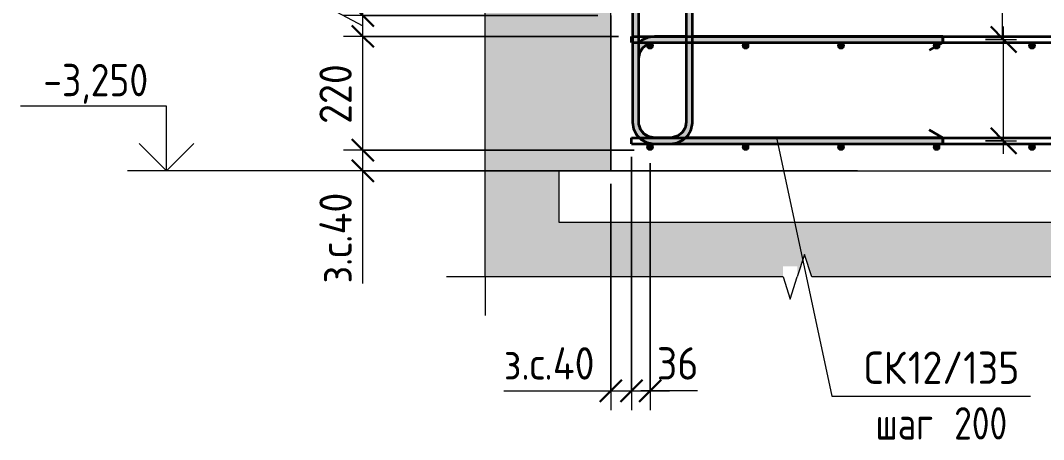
# Model space of a CAD drawing. Header units: millimetres. Extents: x 66339 to 175313, y -6307 to 14735.
# Drawn here: x 168240 to 170220, y -3769 to -2959 of the extents above; entities that cross this region are included whole.
import ezdxf

# ---------------------------------------------------------------- set-up
doc = ezdxf.new("R2010")
doc.units = ezdxf.units.MM
for name, color, linetype, lineweight in [('AA_Dim', 7, 'Continuous', 9), ('AA_Dim-25', 7, 'Continuous', 9), ('AA_Linii', 7, 'Continuous', 9), ('AA_Oformlenie', 7, 'Continuous', 9), ('AA_Vinoska', 7, 'Continuous', 9), ('AA_Visotnaya otmetka', 7, 'Continuous', 9), ('KR_Armatura', 7, 'Continuous', 20), ('KR_Armatura_Tonkie', 7, 'Continuous', 20), ('KR_Fundament', 7, 'Continuous', 18)]:
    doc.layers.add(name, color=color, linetype=linetype, lineweight=lineweight)
doc.styles.add('ISOCPEUR_10', font='isocpeur.ttf', dxfattribs={"width": 0.85, "height": 62.5})
doc.styles.add('ISOCPEUR_11', font='isocpeur.ttf', dxfattribs={"width": 0.9, "height": 62.5})
doc.styles.add('ISOCPEUR_12', font='isocpeur.ttf', dxfattribs={"width": 0.8, "height": 62.5})
doc.dimstyles.new('00_Точн_3_знака__прозр__4', dxfattribs={"dimscale": 304.8, "dimtxt": 62.248823, "dimasz": 0.139436, "dimexe": 0.123031, "dimexo": 0.082021, "dimgap": 0.008202, "dimtad": 1, "dimdec": 3, "dimrnd": 0.001, "dimdsep": 46, "dimtxsty": 'ISOCPEUR_11', "dimblk1": 'OBLIQUE', "dimblk2": 'OBLIQUE', "dimsah": 1, "dimcen": 0.09, "dimdle": 0.123031, "dimazin": 0, "dimtfac": 1, "dimtdec": 4, "dimtix": 1, "dimtmove": 1, "dimatfit": 3, "dimfxl": 1, "dimtvp": 1, "dimtolj": 1, "dimtzin": 0, "dimlwd": 18, "dimlwe": 18, "dimarcsym": 2})
doc.dimstyles.new('00_Точн_3_знака__прозр__5', dxfattribs={"dimscale": 304.8, "dimtxt": 62.248823, "dimasz": 0.139436, "dimexe": 0.123031, "dimexo": 0.082021, "dimgap": 0.008202, "dimtad": 1, "dimdec": 3, "dimrnd": 0.001, "dimdsep": 46, "dimtxsty": 'ISOCPEUR_11', "dimblk1": 'OBLIQUE', "dimblk2": 'OBLIQUE', "dimsah": 1, "dimcen": 0.09, "dimdle": 0.123031, "dimazin": 0, "dimtfac": 1, "dimtdec": 4, "dimtix": 1, "dimtmove": 0, "dimatfit": 3, "dimfxl": 1, "dimtvp": 1, "dimtolj": 1, "dimtzin": 0, "dimlwd": 18, "dimlwe": 18, "dimarcsym": 2})
doc.dimstyles.new('10_Раскладка_арматуры_с_засечками_2', dxfattribs={"dimscale": 304.8, "dimtxt": 0.18, "dimasz": 0.164042, "dimexe": 0.082021, "dimexo": 0, "dimgap": 0, "dimtad": 1, "dimdec": 3, "dimrnd": 0.001, "dimdsep": 46, "dimtxsty": 'ISOCPEUR_11', "dimblk1": 'OBLIQUE', "dimblk2": 'OBLIQUE', "dimsah": 1, "dimcen": 0.09, "dimdle": 0.082021, "dimazin": 0, "dimtfac": 1, "dimtdec": 4, "dimtix": 1, "dimtmove": 0, "dimatfit": 3, "dimfxl": 1, "dimtvp": 1, "dimtolj": 1, "dimtzin": 0, "dimlwd": 18, "dimlwe": 18, "dimarcsym": 2})

# ---------------------------------------------------------------- blocks, each defined once
blk = doc.blocks.new('265_Выпуск П одной длины _НесАрм_РабПлоск_ - В1 _d12_ t250-4071037-2-2 Армирование')
at = {"layer": 'KR_Armatura_Tonkie', "lineweight": 35}
h = blk.add_hatch(color=256, dxfattribs=at)
h.paths.add_polyline_path([(-11586.2, -3156), (-11576, -3156), (-11576.2, -2913), (-11588, -2913), (-11587.8, -3156), (-11587.2, -3156)])
h.paths.add_polyline_path([(-11582, -2905), (-11576, -2905), (-11576.2, -2896), (-11579.9, -2895.7), (-11582, -2895.5), (-11588, -2896), (-11587.8, -2905), (-11583, -2905)])
h.paths.add_polyline_path([(-11582, -2888.5), (-11576, -2888), (-11576.3, -2513), (-11588, -2513), (-11587.8, -2888), (-11584.5, -2888.2), (-11583, -2888.4)])
h.paths.add_polyline_path([(-11586.3, -2505), (-11576, -2505), (-11576.3, -2496), (-11579.1, -2495.9), (-11582.1, -2495.6), (-11588, -2496), (-11587.8, -2505), (-11587.2, -2505)])
h.paths.add_polyline_path([(-11582, -2488.5), (-11576, -2488), (-11576.2, -2430), (-11588, -2430), (-11587.8, -2488), (-11585, -2488.1), (-11582.1, -2488.5)])
h = blk.add_hatch(color=256, dxfattribs=at)
h.paths.add_polyline_path([(-11483.8, -3156), (-11472, -3156), (-11472.2, -2913), (-11484, -2913), (-11483.8, -3156)])
h.paths.add_polyline_path([(-11483.8, -2905), (-11472, -2905), (-11472.2, -2896), (-11475.9, -2895.7), (-11478, -2895.5), (-11484, -2896), (-11483.9, -2905)])
h.paths.add_polyline_path([(-11478, -2888.5), (-11472, -2888), (-11472.3, -2513), (-11484, -2513), (-11483.8, -2888), (-11480.5, -2888.2), (-11479, -2888.4)])
h.paths.add_polyline_path([(-11476.6, -2505), (-11472, -2505), (-11472.3, -2496), (-11475.1, -2495.9), (-11478.1, -2495.6), (-11484, -2496), (-11483.8, -2505), (-11478, -2505)])
h.paths.add_polyline_path([(-11478, -2488.5), (-11472, -2488), (-11472.2, -2430), (-11484, -2430), (-11483.8, -2488), (-11481, -2488.1), (-11478.1, -2488.5)])
for points in [[(-11546, -3198), (-11546, -3186), (-11554.3, -3184.8), (-11561, -3182), (-11567.2, -3177.2), (-11572, -3171), (-11575, -3163.8), (-11576.2, -3156), (-11588, -3156), (-11586.6, -3166.9), (-11582.4, -3177), (-11575.3, -3186), (-11567, -3192.4), (-11556.9, -3196.6), (-11551, -3197.3)], [(-11514, -3198), (-11503.1, -3196.6), (-11493, -3192.4), (-11484.3, -3185.7), (-11477.4, -3176.5), (-11473.4, -3166.9), (-11472.2, -3156), (-11484, -3156), (-11485.2, -3164.3), (-11488, -3171), (-11492.8, -3177.2), (-11499, -3182), (-11506.2, -3185), (-11514, -3186.2), (-11514, -3197.8)], [(-11514, -3198), (-11514, -3186), (-11546, -3186.2), (-11546, -3198), (-11528.5, -3198)]]:
    blk.add_hatch(color=256, dxfattribs=at).paths.add_polyline_path(points)
for p, q in [((-11588, -2430), (-11588, -2488)), ((-11588, -2430), (-11576, -2430)), ((-11576.2, -2430), (-11587.8, -2430)), ((-11576, -2488), (-11576, -2430)), ((-11576, -2430), (-11561, -2456)), ((-11484, -2430), (-11499, -2456)), ((-11484, -2430), (-11484, -2488)), ((-11484, -2430), (-11472, -2430)), ((-11483.2, -2430), (-11483.8, -2430)), ((-11472.2, -2430), (-11483.2, -2430)), ((-11472, -2488), (-11472, -2430)), ((-11588, -2496), (-11588, -2505)), ((-11588, -2513), (-11588, -2888)), ((-11576, -2505), (-11576, -2496)), ((-11576, -2888), (-11576, -2513)), ((-11484, -2496), (-11484, -2505)), ((-11484, -2513), (-11484, -2888)), ((-11472, -2505), (-11472, -2496)), ((-11472, -2888), (-11472, -2513)), ((-11588, -2896), (-11588, -2905)), ((-11576, -2905), (-11576, -2896)), ((-11484, -2896), (-11484, -2905)), ((-11472, -2905), (-11472, -2896)), ((-11588, -2913), (-11588, -2990)), ((-11576, -2990), (-11576, -2913)), ((-11484, -2913), (-11484, -2990)), ((-11472, -2990), (-11472, -2913)), ((-11588, -2990), (-11588, -3002)), ((-11588, -3002), (-11588, -3156)), ((-11576, -3002), (-11576, -2990)), ((-11576, -3156), (-11576, -3002)), ((-11484, -2990), (-11484, -3002)), ((-11484, -3002), (-11484, -3156)), ((-11472, -3002), (-11472, -2990)), ((-11472, -3156), (-11472, -3002)), ((-11514, -3186), (-11546, -3186)), ((-11546, -3198), (-11514, -3198))]:
    blk.add_line(p, q, dxfattribs=at)
at = {"layer": 'KR_Armatura_Tonkie', "lineweight": 35, "flags": 128}
for points in [[(-11588, -3156), (-11586, -3168.7), (-11580.3, -3180.2), (-11574.7, -3186)], [(-11546, -3186), (-11556.7, -3184), (-11565.9, -3178.4), (-11572.6, -3169.9), (-11575.8, -3159.5), (-11576, -3156)], [(-11484, -3156), (-11486, -3166.7), (-11491.6, -3175.9), (-11500.1, -3182.6), (-11510.5, -3185.8), (-11514, -3186)], [(-11485.3, -3186), (-11480.6, -3181.4), (-11474.5, -3170.1), (-11472, -3157.5), (-11472, -3156)], [(-11574.7, -3186), (-11571.4, -3189.4), (-11560.1, -3195.5), (-11547.5, -3198), (-11546, -3198)], [(-11514, -3198), (-11501.3, -3196), (-11489.8, -3190.3), (-11485.3, -3186)]]:
    blk.add_lwpolyline(points, dxfattribs=at)
blk = doc.blocks.new('265_Выпуск П одной длины _НесАрм_РабПлоск_ - В1 _d12_ t250-V10-2-2 Армирование')
at = {"layer": 'KR_Armatura_Tonkie', "lineweight": 35}
for p, q in [((-11588, -2430), (-11588, -2488)), ((-11576.2, -2430), (-11587.8, -2430)), ((-11587.8, -2430), (-11576.2, -2430)), ((-11576, -2488), (-11576, -2430)), ((-11576, -2430), (-11561, -2456)), ((-11484, -2430), (-11499, -2456)), ((-11484, -2430), (-11484, -2488)), ((-11483.8, -2430), (-11483.2, -2430)), ((-11483.2, -2430), (-11483.8, -2430)), ((-11483.2, -2430), (-11472.2, -2430)), ((-11472.2, -2430), (-11483.2, -2430)), ((-11472, -2488), (-11472, -2430)), ((-11588, -2496), (-11588, -2505)), ((-11588, -2513), (-11588, -2888)), ((-11576, -2505), (-11576, -2496)), ((-11576, -2888), (-11576, -2513)), ((-11484, -2496), (-11484, -2505)), ((-11484, -2513), (-11484, -2888)), ((-11472, -2505), (-11472, -2496)), ((-11472, -2888), (-11472, -2513)), ((-11588, -2896), (-11588, -2905)), ((-11576, -2905), (-11576, -2896)), ((-11484, -2896), (-11484, -2905)), ((-11472, -2905), (-11472, -2896)), ((-11588, -2913), (-11588, -2990)), ((-11576, -2990), (-11576, -2913)), ((-11484, -2913), (-11484, -2990)), ((-11472, -2990), (-11472, -2913)), ((-11588, -2990), (-11588, -3002)), ((-11588, -3002), (-11588, -3156)), ((-11576, -3002), (-11576, -2990)), ((-11576, -3003.1), (-11576, -3002)), ((-11484, -3002), (-11484, -3156)), ((-11472, -3156), (-11472, -3002)), ((-11573.9, -3165.7), (-11574.8, -3162.6)), ((-11484, -3156), (-11485.7, -3165.5)), ((-11566.9, -3177.2), (-11571.7, -3171)), ((-11558.7, -3182.8), (-11563.2, -3180.1)), ((-11546.7, -3185.9), (-11555, -3184.3)), ((-11514, -3186), (-11545.7, -3186)), ((-11501.5, -3183), (-11509, -3185.3)), ((-11492.1, -3176.4), (-11499.7, -3182.3)), ((-11486.8, -3168), (-11490.7, -3174.5)), ((-11546, -3198), (-11514, -3198))]:
    blk.add_line(p, q, dxfattribs=at)
at = {"layer": 'KR_Armatura_Tonkie', "lineweight": 35, "flags": 128}
for points in [[(-11586.2, -3167.8), (-11586, -3168.7), (-11584.7, -3171.4)], [(-11472.6, -3160.4), (-11472, -3157.5), (-11472, -3156)], [(-11581.1, -3178.7), (-11580.3, -3180.2), (-11578.3, -3182.3)], [(-11573.1, -3187.7), (-11571.4, -3189.4), (-11569.4, -3190.5)], [(-11482.3, -3183.1), (-11480.6, -3181.4), (-11479.5, -3179.4)], [(-11475.9, -3172.7), (-11474.5, -3170.1), (-11474.2, -3168.6)], [(-11562.7, -3194.1), (-11560.1, -3195.5), (-11558.6, -3195.8)], [(-11550.4, -3197.4), (-11547.5, -3198), (-11546, -3198)]]:
    blk.add_lwpolyline(points, dxfattribs=at)
blk = doc.blocks.new('350_Стержень П торец СК-СГ _НесАрм_РабПлоск_ - 350_Стержень П торец СК-СГ _НесАрм_РабПлоск_-4075653-2-2 Армирование')
at = {"layer": 'KR_Armatura_Tonkie', "lineweight": 35}
for p, q in [((-11567.6, -3011.6), (-11560, -3005.7)), ((-11558.2, -3005), (-11550.7, -3002.7)), ((-11484, -2990), (-11545.7, -2990)), ((-11545.7, -3002), (-11484, -3002)), ((-10987.7, -2990), (-11472, -2990)), ((-11472, -3002), (-10987.7, -3002)), ((-10987.7, -3002), (-11013.7, -3017)), ((-10987.7, -3001.8), (-10987.7, -2990.2)), ((-10987.7, -2990.2), (-10987.7, -3001.8)), ((-11575.7, -3032), (-11574, -3022.5)), ((-11572.9, -3020), (-11569, -3013.5)), ((-11575.7, -3156), (-11575.7, -3032)), ((-11572.7, -3168.5), (-11575.1, -3161)), ((-11566.1, -3177.9), (-11572, -3170.3)), ((-11557.7, -3183.2), (-11564.2, -3179.3)), ((-11545.7, -3186), (-11555.2, -3184.3)), ((-11514, -3186), (-11545.7, -3186)), ((-10987.7, -3186), (-11484.7, -3186)), ((-10987.7, -3186), (-11013.7, -3171)), ((-10987.7, -3186.2), (-10987.7, -3197.8)), ((-10987.7, -3197.8), (-10987.7, -3186.2)), ((-11545.7, -3198), (-10987.7, -3198))]:
    blk.add_line(p, q, dxfattribs=at)
at = {"layer": 'KR_Armatura_Tonkie', "lineweight": 35, "flags": 128}
for points in [[(-11568.4, -2996.9), (-11569.9, -2997.7), (-11572, -2999.7)], [(-11557.5, -2991.8), (-11558.4, -2992), (-11561.1, -2993.3)], [(-11580.3, -3179.7), (-11580, -3180.2), (-11579.5, -3180.8)], [(-11572, -3188.5), (-11571.1, -3189.4), (-11570.1, -3190)], [(-11561.5, -3194.6), (-11559.8, -3195.5), (-11558.9, -3195.7)], [(-11549.5, -3197.5), (-11547.2, -3198), (-11545.7, -3198)]]:
    blk.add_lwpolyline(points, dxfattribs=at)
blk = doc.blocks.new('350_Стержень П торец СК-СГ _НесАрм_РабПлоск_ - 350_Стержень П торец СК-СГ _НесАрм_РабПлоск_-V12-2-2 Армирование')
at = {"layer": 'KR_Armatura_Tonkie', "lineweight": 35}
for points in [[(-11575.7, -3032), (-11574.5, -3023.8), (-11571.4, -3016.6), (-11566.9, -3010.8), (-11560.7, -3006), (-11553.5, -3003), (-11545.7, -3001.8), (-11545.7, -2990), (-11556.6, -2991.4), (-11566.7, -2995.6), (-11576, -3003.1), (-11575.9, -3032)], [(-11575.9, -3156), (-11575.7, -3156), (-11576, -3156)], [(-11546, -3186), (-11546, -3186), (-11554.3, -3184.6), (-11561.1, -3181.7), (-11567.2, -3176.8), (-11572, -3170.2), (-11574.7, -3163.8), (-11574.3, -3165.3), (-11571.6, -3171.5), (-11566.7, -3177.6), (-11560.4, -3182.2), (-11552.8, -3185.1), (-11548.4, -3185.7)], [(-10987.7, -3198), (-10987.7, -3186), (-11485, -3186.2), (-11493.2, -3192.5), (-11504.1, -3196.7), (-11514, -3198), (-11052.7, -3198)]]:
    blk.add_hatch(color=256, dxfattribs=at).paths.add_polyline_path(points)
h = blk.add_hatch(color=256, dxfattribs=at)
h.paths.add_polyline_path([(-10987.7, -3002), (-10987.7, -2990), (-11472, -2990.2), (-11472, -3002), (-11052.7, -3002)])
h.paths.add_polyline_path([(-11505.8, -3002), (-11484, -3001.7), (-11484, -2990), (-11545.7, -2990.2), (-11545.7, -3002), (-11528.5, -3002)])
for p, q in [((-11574.4, -3002), (-11576, -3003.5)), ((-11484, -2990), (-11545.7, -2990)), ((-11545.7, -3002), (-11484, -3002)), ((-10987.7, -2990), (-11472, -2990)), ((-11472, -3002), (-10987.7, -3002)), ((-10987.7, -3002), (-11013.7, -3017)), ((-10987.7, -2990), (-10987.7, -3002)), ((-10987.7, -3001.8), (-10987.7, -2990.2)), ((-11575.7, -3156), (-11575.7, -3032)), ((-11557.1, -3183.6), (-11565.6, -3178.5)), ((-11545.7, -3186), (-11555.7, -3184.2)), ((-11514, -3186), (-11545.7, -3186)), ((-10987.7, -3186), (-11484.7, -3186)), ((-10987.7, -3186), (-11013.7, -3171)), ((-10987.7, -3186), (-10987.7, -3198)), ((-10987.7, -3197.8), (-10987.7, -3186.2)), ((-11545.7, -3198), (-10987.7, -3198))]:
    blk.add_line(p, q, dxfattribs=at)
at = {"layer": 'KR_Armatura_Tonkie', "lineweight": 35, "flags": 128}
for points in [[(-11575.7, -3032), (-11573.8, -3021.3), (-11568.1, -3012.1), (-11559.6, -3005.4), (-11549.3, -3002.2), (-11545.7, -3002)], [(-11545.7, -2990), (-11558.4, -2992), (-11569.9, -2997.7), (-11574.4, -3002)], [(-11565.6, -3178.4), (-11572.3, -3169.9), (-11575.5, -3159.5), (-11575.7, -3156)], [(-11580.3, -3179.7), (-11580, -3180.2), (-11579.5, -3180.8)], [(-11572, -3188.5), (-11571.1, -3189.4), (-11570.1, -3190)], [(-11561.5, -3194.6), (-11559.8, -3195.5), (-11558.9, -3195.7)], [(-11549.5, -3197.5), (-11547.2, -3198), (-11545.7, -3198)]]:
    blk.add_lwpolyline(points, dxfattribs=at)
blk = doc.blocks.new('011_Прямоугольник обрыва _ЭлУзла_ - 011_Прямоугольник обрыва _ЭлУзла_-4121425-2-2 Армирование')
at = {"layer": 'AA_Oformlenie'}
for p, q in [((-11873.1, -3454.8), (-11873.1, -1673.7)), ((-11296.5, -3454.8), (-11873.1, -3454.8)), ((-10088.3, -3454.8), (-11240.9, -3454.8))]:
    blk.add_line(p, q, dxfattribs=at)
blk = doc.blocks.new('Высотные отметки - Стрелка вверх-400292-2-2 Армирование')
at = {"layer": 'AA_Vinoska'}
for p, q in [((-12490, -2825), (-12772.5, -2825)), ((-12490, -2950), (-12490, -2825)), ((-12490, -2950), (-12543, -2897)), ((-12490, -2950), (-12436.9, -2897)), ((-12415, -2950), (-12565, -2950))]:
    blk.add_line(p, q, dxfattribs=at)
blk = doc.blocks.new('DIMBLOCK110-2-2 Армирование')
at = {"layer": 'AA_Dim-25', "lineweight": 30}
for p, q in [((168902.4, -3210), (168881.2, -3188.8)), ((168902.4, -3210), (168923.7, -3231.3)), ((168902.4, -3250), (168881.2, -3228.8)), ((168902.4, -3250), (168923.7, -3271.2))]:
    blk.add_line(p, q, dxfattribs=at)
at = {"layer": 'AA_Dim-25', "lineweight": 18}
for p, q in [((169427.2, -3210), (168864.9, -3210)), ((168902.4, -3287.5), (168902.4, -3210)), ((168902.4, -3210), (169427.2, -3210)), ((168902.4, -3253.5), (168902.4, -3230)), ((169357.2, -3250), (168864.9, -3250)), ((168902.4, -3250), (169357.2, -3250)), ((168902.4, -3467.6), (168902.4, -3253.5))]:
    blk.add_line(p, q, dxfattribs=at)
at = {"layer": 'AA_Dim-25', "color": 0, "lineweight": 18, "insert": (168818.3, -3467.6), "char_height": 62.5, "width": 226.969, "attachment_point": 1, "rotation": 90, "line_spacing_factor": 1.149209, "style": 'ISOCPEUR_11'}
blk.add_mtext('з.с.40', dxfattribs=at)
blk = doc.blocks.new('_Oblique')
at = {"color": 0, "linetype": 'ByBlock', "lineweight": -2}
blk.add_line((-0.5, -0.5), (0.5, 0.5), dxfattribs=at)
blk = doc.blocks.new('DIMBLOCK111-2-2 Армирование')
at = {"layer": 'AA_Dim-25', "lineweight": 30}
for p, q in [((168902.4, -2990), (168881.2, -2968.8)), ((168902.4, -2990), (168923.7, -3011.2)), ((168902.4, -3210), (168881.2, -3188.8)), ((168902.4, -3210), (168923.7, -3231.3))]:
    blk.add_line(p, q, dxfattribs=at)
at = {"layer": 'AA_Dim-25', "lineweight": 18}
for p, q in [((169397.2, -2990), (168864.9, -2990)), ((168902.4, -3210), (168902.4, -2990)), ((168902.4, -2990), (169397.2, -2990)), ((169427.2, -3210), (168864.9, -3210)), ((168902.4, -3210), (169427.2, -3210))]:
    blk.add_line(p, q, dxfattribs=at)
at = {"layer": 'AA_Dim-25', "color": 0, "lineweight": 18, "insert": (168818.3, -3159.3), "char_height": 62.5, "width": 142.215, "attachment_point": 1, "rotation": 90, "line_spacing_factor": 1.149209, "style": 'ISOCPEUR_11'}
blk.add_mtext('220', dxfattribs=at)
blk = doc.blocks.new('DIMBLOCK112-2-2 Армирование')
at = {"layer": 'AA_Dim-25', "lineweight": 18}
for p, q in [((168770.5, -2685.3), (168770.5, -2899.4)), ((168770.5, -2899.4), (168902.4, -2970)), ((169357.2, -2950), (168864.9, -2950)), ((168902.4, -2990), (168902.4, -2950)), ((168902.4, -2950), (169357.2, -2950)), ((169397.2, -2990), (168864.9, -2990)), ((168902.4, -2990), (169397.2, -2990))]:
    blk.add_line(p, q, dxfattribs=at)
at = {"layer": 'AA_Dim-25', "lineweight": 30}
for p, q in [((168902.4, -2950), (168881.2, -2928.8)), ((168902.4, -2950), (168923.7, -2971.2)), ((168902.4, -2990), (168881.2, -2968.8)), ((168902.4, -2990), (168923.7, -3011.2))]:
    blk.add_line(p, q, dxfattribs=at)
at = {"layer": 'AA_Dim-25', "color": 0, "lineweight": 18, "insert": (168686.3, -2874.4), "char_height": 62.5, "width": 226.969, "attachment_point": 1, "rotation": 90, "line_spacing_factor": 1.149209, "style": 'ISOCPEUR_11'}
blk.add_mtext('з.с.40', dxfattribs=at)
blk = doc.blocks.new('DIMBLOCK113-2-2 Армирование')
at = {"layer": 'AA_Dim-25', "lineweight": 18}
for p, q in [((168902.4, -2772.9), (168902.4, -2876.9)), ((168902.4, -2876.9), (168902.4, -2925)), ((169387.2, -2900), (168864.9, -2900)), ((168902.4, -2950), (168902.4, -2900)), ((168902.4, -2900), (169387.2, -2900)), ((169357.2, -2950), (168864.9, -2950)), ((168902.4, -2950), (169357.2, -2950))]:
    blk.add_line(p, q, dxfattribs=at)
at = {"layer": 'AA_Dim-25', "lineweight": 30}
for p, q in [((168902.4, -2900), (168881.2, -2878.8)), ((168902.4, -2900), (168923.7, -2921.2)), ((168902.4, -2950), (168881.2, -2928.8)), ((168902.4, -2950), (168923.7, -2971.2))]:
    blk.add_line(p, q, dxfattribs=at)
at = {"layer": 'AA_Dim-25', "color": 0, "lineweight": 18, "insert": (168818.3, -2851.9), "char_height": 62.5, "width": 94.81, "attachment_point": 1, "rotation": 90, "line_spacing_factor": 1.149209, "style": 'ISOCPEUR_11'}
blk.add_mtext('50', dxfattribs=at)
blk = doc.blocks.new('DIMBLOCK122-2-2 Армирование')
at = {"layer": 'AA_Dim-25', "lineweight": 18}
for p, q in [((169422.2, -3223), (169422.2, -3712.5)), ((169422.2, -3675), (169422.2, -3223)), ((169382.2, -3275), (169382.2, -3712.5)), ((169382.2, -3675), (169382.2, -3275)), ((169175.3, -3675), (169389.5, -3675)), ((169344.7, -3675), (169422.2, -3675)), ((169389.5, -3675), (169402.2, -3675))]:
    blk.add_line(p, q, dxfattribs=at)
at = {"layer": 'AA_Dim-25', "lineweight": 30}
for p, q in [((169382.2, -3675), (169403.4, -3653.8)), ((169422.2, -3675), (169443.4, -3653.8)), ((169382.2, -3675), (169360.9, -3696.3)), ((169422.2, -3675), (169400.9, -3696.3))]:
    blk.add_line(p, q, dxfattribs=at)
at = {"layer": 'AA_Dim-25', "color": 0, "lineweight": 18, "insert": (169175.3, -3590.9), "char_height": 62.5, "width": 226.969, "attachment_point": 1, "line_spacing_factor": 1.149209, "style": 'ISOCPEUR_11'}
blk.add_mtext('з.с.40', dxfattribs=at)
blk = doc.blocks.new('DIMBLOCK123-2-2 Армирование')
at = {"layer": 'AA_Dim-25', "lineweight": 18}
for p, q in [((169422.2, -3223), (169422.2, -3712.5)), ((169422.2, -3675), (169422.2, -3223)), ((169458.2, -3235), (169458.2, -3712.5)), ((169458.2, -3675), (169458.2, -3235)), ((169422.2, -3675), (169495.7, -3675)), ((169446.3, -3675), (169440.2, -3675)), ((169550.3, -3675), (169446.3, -3675))]:
    blk.add_line(p, q, dxfattribs=at)
at = {"layer": 'AA_Dim-25', "lineweight": 30}
for p, q in [((169422.2, -3675), (169443.4, -3653.8)), ((169458.2, -3675), (169479.4, -3653.8)), ((169422.2, -3675), (169400.9, -3696.3)), ((169458.2, -3675), (169436.9, -3696.3))]:
    blk.add_line(p, q, dxfattribs=at)
at = {"layer": 'AA_Dim-25', "color": 0, "lineweight": 18, "insert": (169471.3, -3590.9), "char_height": 62.5, "width": 94.81, "attachment_point": 1, "line_spacing_factor": 1.149209, "style": 'ISOCPEUR_11'}
blk.add_mtext('36', dxfattribs=at)
blk = doc.blocks.new('DIMBLOCK132-2-2 Армирование')
at = {"layer": 'AA_Dim-25', "lineweight": 30}
for p, q in [((170142.5, -2996), (170117.5, -2971)), ((170142.5, -2996), (170167.5, -3021)), ((170142.5, -3192), (170117.5, -3167)), ((170142.5, -3192), (170167.5, -3217))]:
    blk.add_line(p, q, dxfattribs=at)
at = {"layer": 'AA_Dim-25', "lineweight": 18}
for p, q in [((170142.5, -3217), (170142.5, -2971)), ((170107.2, -2996), (170167.5, -2996)), ((170142.5, -2996), (170107.2, -2996)), ((170107.2, -3192), (170167.5, -3192)), ((170142.5, -3192), (170107.2, -3192))]:
    blk.add_line(p, q, dxfattribs=at)
blk = doc.blocks.new('042_М_Арматуры - Диам длина поз _ Комментарий-3662934-2-2 Армирование')
at = {"layer": 'AA_Vinoska'}
blk.add_line((-10831.3, -2781.2), (-10481.3, -2781.2), dxfattribs=at)

msp = doc.modelspace()

# ---------------------------------------------------------------- hatches: boundary and pattern name
at = {"layer": 'AA_Oformlenie'}
h = msp.add_hatch(dxfattribs=at)
h.set_pattern_fill('FP_13', color=250, style=0, pattern_type=2)
h.set_pattern_definition([(0, (172103.91, 825), (101.6, 25.4), [8.382, -67.818, 8.382, -67.818, -406.4]), (0, (172103.91, 825), (101.6, 25.4), [-152.4, 8.382, -144.018, 8.382, -67.818, -177.8]), (0, (172103.91, 825), (101.6, 25.4), [-381, 8.382, -42.418, 8.382, -118.618]), (120, (172142.01, 837.7), (-72.79705, 75.28818), [8.382, -67.818, 8.382, -67.818, -406.4]), (120, (172142.01, 837.7), (-72.79705, 75.28818), [-152.4, 8.382, -144.018, 8.382, -67.818, -177.8]), (120, (172142.01, 837.7), (-72.79705, 75.28818), [-381, 8.382, -42.418, 8.382, -118.618]), (240, (172154.71, 888.5), (-28.80295, -100.68818), [8.382, -67.818, 8.382, -67.818, -406.4]), (240, (172154.71, 888.5), (-28.80295, -100.68818), [-152.4, 8.382, -144.018, 8.382, -67.818, -177.8]), (240, (172154.71, 888.5), (-28.80295, -100.68818), [-381, 8.382, -42.418, 8.382, -118.618])])
h.paths.add_polyline_path([(169715.6376, -3454.753), (169715.6376, -3434.6753), (169743.1376, -3434.6753), (169743.1376, -3454.753), (169757.2148, -3411.4279), (169771.292, -3454.753), (170923.834, -3454.753), (170923.834, -3434.6753), (170951.334, -3434.6753), (170951.334, -3454.753), (170965.4112, -3411.4279), (170979.4883, -3454.753), (171382.1805, -3454.753), (171382.1805, -3350), (169282.1805, -3350), (169282.1805, -3250), (169382.1805, -3250), (169382.1805, -1235), (169139.0395, -1235), (169139.0395, -1618.0673), (169158.6658, -1618.0673), (169158.6658, -1646.2217), (169139.0395, -1646.2217), (169182.3407, -1659.9717), (169139.0395, -1673.7217), (169139.0395, -3454.753), (169596.9558, -3454.753)])
at = {"layer": 'KR_Armatura'}
h = msp.add_hatch(color=256, dxfattribs=at)
edge = h.paths.add_edge_path()
edge.add_arc((169458.1805, -3008), 6, 0, 360)
for points in [[(169461.0183, -3013.1962), (169461.1805, -3013.1962), (169464.1805, -3008), (169461.0183, -3002.8038), (169455.1805, -3002.8038), (169452.1805, -3008), (169455.1805, -3013.1962)], [(169639.9805, -3013.1962), (169645.9805, -3013.1962), (169648.9805, -3008), (169645.9805, -3002.8038), (169639.9805, -3002.8038), (169636.9805, -3008)], [(169824.7805, -3013.1962), (169830.7805, -3013.1962), (169833.7805, -3008), (169830.7805, -3002.8038), (169824.7805, -3002.8038), (169821.7805, -3008)], [(170009.5805, -3013.1962), (170015.5805, -3013.1962), (170018.5805, -3008), (170015.5805, -3002.8038), (170009.5805, -3002.8038), (170006.5805, -3008)], [(170194.3805, -3013.1962), (170200.3805, -3013.1962), (170203.3805, -3008), (170200.3805, -3002.8038), (170194.3805, -3002.8038), (170191.3805, -3008)], [(169461.0183, -3209.1962), (169461.1805, -3209.1962), (169464.1805, -3204), (169461.0183, -3198.8038), (169455.1805, -3198.8038), (169452.1805, -3204), (169455.1805, -3209.1962)], [(169639.9805, -3209.1962), (169645.9805, -3209.1962), (169648.9805, -3204), (169645.9805, -3198.8038), (169639.9805, -3198.8038), (169636.9805, -3204)], [(169824.7805, -3209.1962), (169830.7805, -3209.1962), (169833.7805, -3204), (169830.7805, -3198.8038), (169824.7805, -3198.8038), (169821.7805, -3204)], [(170009.5805, -3209.1962), (170015.5805, -3209.1962), (170018.5805, -3204), (170015.5805, -3198.8038), (170009.5805, -3198.8038), (170006.5805, -3204)], [(170194.3805, -3209.1962), (170200.3805, -3209.1962), (170203.3805, -3204), (170200.3805, -3198.8038), (170194.3805, -3198.8038), (170191.3805, -3204)]]:
    msp.add_hatch(color=256, dxfattribs=at).paths.add_polyline_path(points)
h = msp.add_hatch(color=256, dxfattribs=at)
edge = h.paths.add_edge_path()
edge.add_arc((169642.9805, -3008), 6, 0, 360)
h = msp.add_hatch(color=256, dxfattribs=at)
edge = h.paths.add_edge_path()
edge.add_arc((169827.7805, -3008), 6, 0, 360)
h = msp.add_hatch(color=256, dxfattribs=at)
edge = h.paths.add_edge_path()
edge.add_arc((170012.5805, -3008), 6, 0, 360)
h = msp.add_hatch(color=256, dxfattribs=at)
edge = h.paths.add_edge_path()
edge.add_arc((170197.3805, -3008), 6, 0, 360)
h = msp.add_hatch(color=256, dxfattribs=at)
edge = h.paths.add_edge_path()
edge.add_arc((169458.1805, -3204), 6, 0, 360)
h = msp.add_hatch(color=256, dxfattribs=at)
edge = h.paths.add_edge_path()
edge.add_arc((169642.9805, -3204), 6, 0, 360)
h = msp.add_hatch(color=256, dxfattribs=at)
edge = h.paths.add_edge_path()
edge.add_arc((169827.7805, -3204), 6, 0, 360)
h = msp.add_hatch(color=256, dxfattribs=at)
edge = h.paths.add_edge_path()
edge.add_arc((170012.5805, -3204), 6, 0, 360)
h = msp.add_hatch(color=256, dxfattribs=at)
edge = h.paths.add_edge_path()
edge.add_arc((170197.3805, -3204), 6, 0, 360)

# ---------------------------------------------------------------- linework, layer by layer
at = {"layer": 'AA_Linii'}
for p, q in [((169382.1805, -3250), (169382.1805, -1235)), ((169282.1805, -3350), (169282.1805, -3250)), ((169282.1805, -3250), (169382.1805, -3250)), ((171382.1805, -3350), (169282.1805, -3350))]:
    msp.add_line(p, q, dxfattribs=at)
at = {"layer": 'AA_Vinoska'}
for p, q in [((170140.4201, -2989.2474), (170140.4201, -2781.2042)), ((169703.8326, -3188.4824), (169809.7805, -3685.5851)), ((169757.2148, -3411.4279), (169743.1376, -3454.753)), ((169771.292, -3454.753), (169757.2148, -3411.4279)), ((169139.0395, -3454.753), (169064.0395, -3454.753)), ((169139.0395, -3454.753), (169139.0395, -3529.753)), ((169715.6376, -3454.753), (169729.3876, -3498.0543)), ((169729.3876, -3498.0543), (169743.1376, -3454.753)), ((169809.7805, -3685.5851), (169844.4544, -3685.5851))]:
    msp.add_line(p, q, dxfattribs=at)
at = {"layer": 'AA_Visotnaya otmetka'}
for q in [(168522.223, -3250), (169859.7775, -3250)]:
    msp.add_line((169859.7775, -3250), q, dxfattribs=at)
at = {"layer": 'KR_Armatura'}
for p, q in [((169455.1805, -3002.8038), (169452.1805, -3008)), ((169452.1805, -3008), (169455.1805, -3013.1962)), ((169461.0183, -3002.8038), (169455.1805, -3002.8038)), ((169464.1805, -3008), (169461.0183, -3002.8038)), ((169461.1805, -3013.1962), (169464.1805, -3008)), ((169639.9805, -3002.8038), (169636.9805, -3008)), ((169636.9805, -3008), (169639.9805, -3013.1962)), ((169645.9805, -3002.8038), (169639.9805, -3002.8038)), ((169648.9805, -3008), (169645.9805, -3002.8038)), ((169645.9805, -3013.1962), (169648.9805, -3008)), ((169824.7805, -3002.8038), (169821.7805, -3008)), ((169821.7805, -3008), (169824.7805, -3013.1962)), ((169830.7805, -3002.8038), (169824.7805, -3002.8038)), ((169833.7805, -3008), (169830.7805, -3002.8038)), ((169830.7805, -3013.1962), (169833.7805, -3008)), ((170009.5805, -3002.8038), (170006.5805, -3008)), ((170006.5805, -3008), (170009.5805, -3013.1962)), ((170015.5805, -3002.8038), (170009.5805, -3002.8038)), ((170018.5805, -3008), (170015.5805, -3002.8038)), ((170015.5805, -3013.1962), (170018.5805, -3008)), ((170194.3805, -3002.8038), (170191.3805, -3008)), ((170191.3805, -3008), (170194.3805, -3013.1962)), ((170200.3805, -3002.8038), (170194.3805, -3002.8038)), ((170203.3805, -3008), (170200.3805, -3002.8038)), ((170200.3805, -3013.1962), (170203.3805, -3008)), ((169455.1805, -3013.1962), (169461.0183, -3013.1962)), ((169461.0183, -3013.1962), (169461.1805, -3013.1962)), ((169639.9805, -3013.1962), (169645.9805, -3013.1962)), ((169824.7805, -3013.1962), (169830.7805, -3013.1962)), ((170009.5805, -3013.1962), (170015.5805, -3013.1962)), ((170194.3805, -3013.1962), (170200.3805, -3013.1962)), ((169455.1805, -3198.8038), (169452.1805, -3204)), ((169452.1805, -3204), (169455.1805, -3209.1962)), ((169461.0183, -3198.8038), (169455.1805, -3198.8038)), ((169464.1805, -3204), (169461.0183, -3198.8038)), ((169461.1805, -3209.1962), (169464.1805, -3204)), ((169639.9805, -3198.8038), (169636.9805, -3204)), ((169636.9805, -3204), (169639.9805, -3209.1962)), ((169645.9805, -3198.8038), (169639.9805, -3198.8038)), ((169648.9805, -3204), (169645.9805, -3198.8038)), ((169645.9805, -3209.1962), (169648.9805, -3204)), ((169824.7805, -3198.8038), (169821.7805, -3204)), ((169821.7805, -3204), (169824.7805, -3209.1962)), ((169830.7805, -3198.8038), (169824.7805, -3198.8038)), ((169833.7805, -3204), (169830.7805, -3198.8038)), ((169830.7805, -3209.1962), (169833.7805, -3204)), ((170009.5805, -3198.8038), (170006.5805, -3204)), ((170006.5805, -3204), (170009.5805, -3209.1962)), ((170015.5805, -3198.8038), (170009.5805, -3198.8038)), ((170018.5805, -3204), (170015.5805, -3198.8038)), ((170015.5805, -3209.1962), (170018.5805, -3204)), ((170194.3805, -3198.8038), (170191.3805, -3204)), ((170191.3805, -3204), (170194.3805, -3209.1962)), ((170200.3805, -3198.8038), (170194.3805, -3198.8038)), ((170203.3805, -3204), (170200.3805, -3198.8038)), ((170200.3805, -3209.1962), (170203.3805, -3204)), ((169455.1805, -3209.1962), (169461.0183, -3209.1962)), ((169461.0183, -3209.1962), (169461.1805, -3209.1962)), ((169639.9805, -3209.1962), (169645.9805, -3209.1962)), ((169824.7805, -3209.1962), (169830.7805, -3209.1962)), ((170009.5805, -3209.1962), (170015.5805, -3209.1962)), ((170194.3805, -3209.1962), (170200.3805, -3209.1962))]:
    msp.add_line(p, q, dxfattribs=at)
for centre in [(169458.1805, -3008), (169642.9805, -3008), (169827.7805, -3008), (170012.5805, -3008), (170197.3805, -3008), (169458.1805, -3204), (169642.9805, -3204), (169827.7805, -3204), (170012.5805, -3204), (170197.3805, -3204)]:
    msp.add_circle(centre, 6, dxfattribs=at)
at = {"layer": 'KR_Armatura_Tonkie', "lineweight": 35}
for p, q in [((169422.1805, -2990), (171342.1805, -2990)), ((169422.1805, -3002), (169422.1805, -2990)), ((169422.1805, -3002), (171342.1805, -3002)), ((169422.1805, -3186), (171342.1805, -3186)), ((169422.1805, -3198), (169422.1805, -3186)), ((169422.1805, -3198), (171342.1805, -3198))]:
    msp.add_line(p, q, dxfattribs=at)
at = {"layer": 'KR_Fundament', "lineweight": 20}
for p, q in [((169382.1805, -2950), (169382.1805, -3250)), ((169382.1805, -3250), (171382.1805, -3250))]:
    msp.add_line(p, q, dxfattribs=at)

# ---------------------------------------------------------------- block references
at = {"layer": 'AA_Oformlenie'}
msp.add_blockref('011_Прямоугольник обрыва _ЭлУзла_ - 011_Прямоугольник обрыва _ЭлУзла_-4121425-2-2 Армирование', (181012.1805, 0), dxfattribs=at)
at = {"layer": 'AA_Vinoska'}
msp.add_blockref('042_М_Арматуры - Диам длина поз _ Комментарий-3662934-2-2 Армирование', (180675.7618, -904.3808), dxfattribs=at)
at = {"layer": 'AA_Visotnaya otmetka'}
msp.add_blockref('Высотные отметки - Стрелка вверх-400292-2-2 Армирование', (181012.1805, -300), dxfattribs=at)
at = {"layer": 'KR_Armatura_Tonkie', "lineweight": 35}
for name in ['265_Выпуск П одной длины _НесАрм_РабПлоск_ - В1 _d12_ t250-4071037-2-2 Армирование', '265_Выпуск П одной длины _НесАрм_РабПлоск_ - В1 _d12_ t250-V10-2-2 Армирование', '350_Стержень П торец СК-СГ _НесАрм_РабПлоск_ - 350_Стержень П торец СК-СГ _НесАрм_РабПлоск_-4075653-2-2 Армирование', '350_Стержень П торец СК-СГ _НесАрм_РабПлоск_ - 350_Стержень П торец СК-СГ _НесАрм_РабПлоск_-V12-2-2 Армирование']:
    msp.add_blockref(name, (181012.1805, 0), dxfattribs=at)

# ---------------------------------------------------------------- texts
at = {"layer": 'AA_Vinoska', "char_height": 62.5, "attachment_point": 1}
for s, insert, width, style in [('СК', (169872.3204, -3599.2325), 102.816422, 'ISOCPEUR_11'), ('12/135', (169957.1524, -3599.2325), 263.354344, 'ISOCPEUR_11'), (' 200', (170014.8808, -3706.7088), 166.751, 'ISOCPEUR_12'), ('шаг', (169894.4954, -3706.7088), 145.907125, 'ISOCPEUR_12')]:
    msp.add_mtext(s, dxfattribs=dict(at, insert=insert, width=width, style=style))
at = {"layer": 'AA_Visotnaya otmetka', "insert": (168283.8865, -3043.3465), "char_height": 62.5, "width": 242.007515, "attachment_point": 1, "line_spacing_factor": 1.149209, "style": 'ISOCPEUR_10'}
msp.add_mtext('-3,250', dxfattribs=at)

# ---------------------------------------------------------------- dimensions: what is measured, and where the dimension line sits
at = {"layer": 'AA_Dim', "lineweight": 18}
for base, p1, p2, override, picture, middle in [((168902.4171, -2950), (169422.1805, -2990), (169382.1805, -2950), {"dimpost": 'з.с.<>', "dimfxl": 56.568542}, 'DIMBLOCK112-2-2 Армирование', (168727.9773, -2760.9269)), ((168902.4171, -2900), (169382.1805, -2950), (169412.1805, -2900), {"dimpost": '<>', "dimfxl": 58.309519}, 'DIMBLOCK113-2-2 Армирование', (168859.9302, -2804.4801)), ((168902.4171, -3210), (169382.1805, -3250), (169452.1805, -3210), {"dimpost": 'з.с.<>', "dimfxl": 80.622577}, 'DIMBLOCK110-2-2 Армирование', (168859.9302, -3354.1135))]:
    dim = msp.add_linear_dim(base=base, p1=p1, p2=p2, angle=90, dimstyle='00_Точн_3_знака__прозр__4', override=override, dxfattribs=at)
    dim.commit()
    dim.dimension.update_dxf_attribs({"geometry": picture, "text_midpoint": middle, "dimtype": 160, "text_rotation": 90})
for base, p1, p2, dimstyle, override, picture, middle in [((168902.4171, -2990), (169452.1805, -3210), (169422.1805, -2990), '00_Точн_3_знака__прозр__5', {"dimpost": '<>', "dimfxl": 222.036033}, 'DIMBLOCK111-2-2 Армирование', (168868.6671, -3100)), ((170142.5155, -2996), (170107.1602, -3192), (170107.1602, -2996), '10_Раскладка_арматуры_с_засечками_2', {"dimpost": '<>', "dimfxl": 196}, 'DIMBLOCK132-2-2 Армирование', (170111.2655, -3094))]:
    dim = msp.add_linear_dim(base=base, p1=p1, p2=p2, angle=90, dimstyle=dimstyle, override=override, dxfattribs=at)
    dim.commit()
    dim.dimension.update_dxf_attribs({"geometry": picture, "text_midpoint": middle})
for base, p1, p2, override, picture, middle in [((169422.1805, -3675.0056), (169382.1805, -3250), (169422.1805, -3198), {"dimpost": 'з.с.<>', "dimfxl": 65.604878}, 'DIMBLOCK122-2-2 Армирование', (169288.8242, -3632.5188)), ((169458.1805, -3675.0056), (169422.1805, -3198), (169458.1805, -3210), {"dimpost": '<>', "dimfxl": 37.947332}, 'DIMBLOCK123-2-2 Армирование', (169518.675, -3632.5188))]:
    dim = msp.add_linear_dim(base=base, p1=p1, p2=p2, dimstyle='00_Точн_3_знака__прозр__4', override=override, dxfattribs=at)
    dim.commit()
    dim.dimension.update_dxf_attribs({"geometry": picture, "text_midpoint": middle, "dimtype": 160})

doc.saveas('drawing.dxf')
